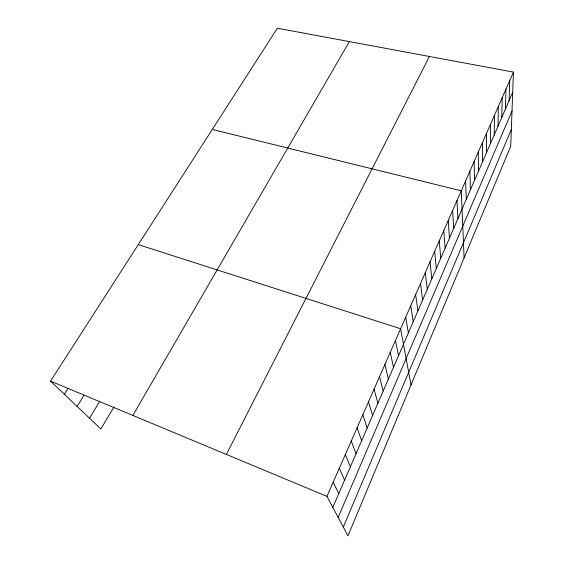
<?xml version="1.0" encoding="UTF-8"?>
<svg xmlns="http://www.w3.org/2000/svg" width="564" height="564" viewBox="0 0 564 564"><rect width="100%" height="100%" fill="white"/><g stroke="black" fill="none" stroke-linecap="round" stroke-linejoin="round"><path stroke-width="0.85" d="M490.384 143.749L490.49 124.32M494.226 134.888L494.445 115.331M498.019 126.139L498.343 106.455M501.763 117.502L502.193 97.699M505.457 108.979L505.993 89.056M509.102 100.561L509.743 80.518M513.444 72.1L510.723 146.302L347.974 535.8L326.951 496.362L50.556 381.13L277.361 28.2L513.444 72.1L326.951 496.362M343.307 527.044L511.344 129.403M338.16 517.385L512.013 111.052M332.795 507.332L512.704 92.249M226.368 454.429L429.423 56.478M132.857 415.442L349.384 41.595M113.97 406.912L100.85 429L50.556 381.13M89.521 418.22L99.567 401.61M77.141 406.433L83.839 395.561M64.352 394.264L68.089 388.335M212.297 129.445L461.267 190.808L464.101 257.882M138.279 244.621L400.63 328.749L410.994 384.965M333.176 482.199L338.752 493.592M339.302 468.268L344.611 480.07M345.33 454.556L350.378 466.759M351.259 441.069L356.06 453.66M357.09 427.794L361.651 440.752M362.835 414.73L367.164 428.048M368.489 401.871L372.585 415.534M374.052 389.209L377.929 403.204M379.53 376.745L383.189 391.056M384.93 364.471L388.377 379.093M390.239 352.38L393.489 367.305M395.477 340.48L398.522 355.687M405.706 317.194L408.378 332.95M410.712 305.808L413.2 321.825M415.647 294.591L417.952 310.856M420.504 283.537L422.64 300.041M425.291 272.638L427.265 289.381M430.015 261.9L431.82 278.863M434.668 251.311L436.317 268.492M439.257 240.87L440.752 258.263M443.783 230.577L445.123 248.174M448.246 220.425L449.438 238.219M452.645 210.421L453.696 228.399M456.981 200.544L457.897 218.705M465.617 180.917L466.252 199.423M469.904 171.153L470.411 189.835M474.134 161.53L474.514 180.367M478.307 152.04L478.561 171.033M482.424 142.678L482.551 161.819M486.485 133.435L486.492 152.724"/></g></svg>
